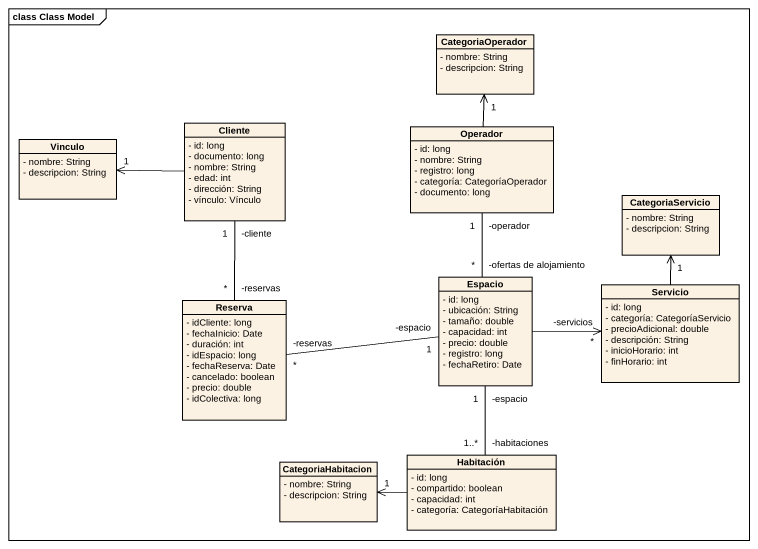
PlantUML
@startuml
mainframe class Class Model
hide circle
hide empty members
skinparam classAttributeIconSize 0
class CategoriaOperador {
  - nombre: String
  - descripcion: String
}
class Vinculo {
  - nombre: String
  - descripcion: String
}
class Cliente {
  - id: long
  - documento: long
  - nombre: String
  - edad: int
  - dirección: String
  - vínculo: Vínculo
}
class Operador {
  - id: long
  - nombre: String
  - registro: long
  - categoría: CategoríaOperador
  - documento: long
}
class CategoriaServicio {
  - nombre: String
  - descripcion: String
}
class Reserva {
  - idCliente: long
  - fechaInicio: Date
  - duración: int
  - idEspacio: long
  - fechaReserva: Date
  - cancelado: boolean
  - precio: double
  - idColectiva: long
}
class Espacio {
  - id: long
  - ubicación: String
  - tamaño: double
  - capacidad: int
  - precio: double
  - registro: long
  - fechaRetiro: Date
}
class Servicio {
  - id: long
  - categoría: CategoríaServicio
  - precioAdicional: double
  - descripción: String
  - inicioHorario: int
  - finHorario: int
}
class Habitación {
  - id: long
  - compartido: boolean
  - capacidad: int
  - categoría: CategoríaHabitación
}
class CategoriaHabitacion {
  - nombre: String
  - descripcion: String
}
Cliente -left-> "1" Vinculo
Cliente "-cliente\n1" -- "-reservas\n*" Reserva
Operador -up-> "1" CategoriaOperador
Operador "-operador\n1" -- "-ofertas de alojamiento\n*" Espacio
Reserva "-reservas\n*" -right- "-espacio\n1" Espacio
Espacio -right-> "-servicios\n*" Servicio
Espacio "-espacio\n1" -- "-habitaciones\n1..*" Habitación
Servicio -up-> "1" CategoriaServicio
Habitación -left-> "1" CategoriaHabitacion
@enduml
